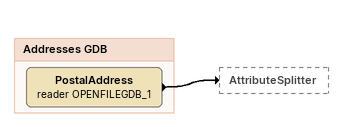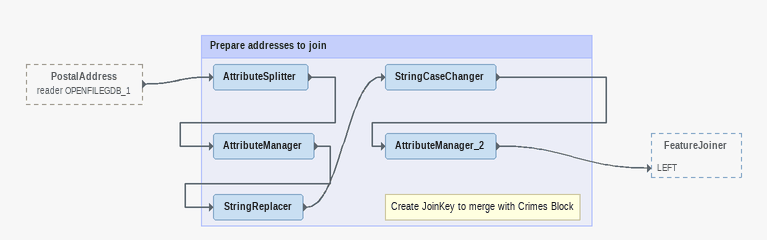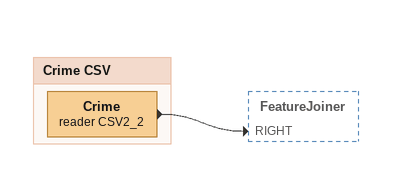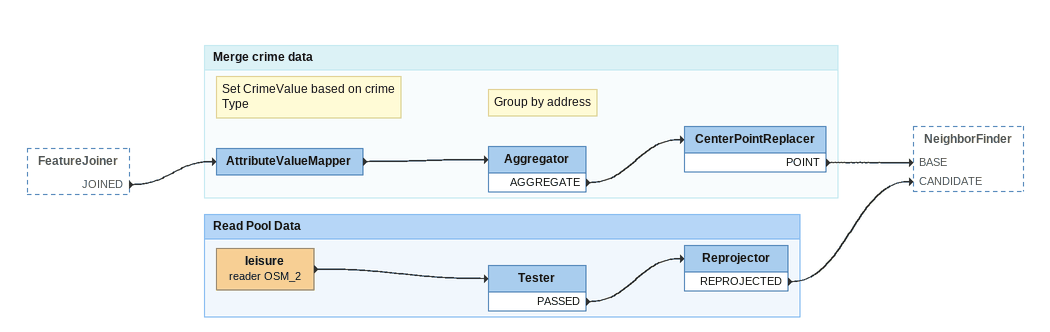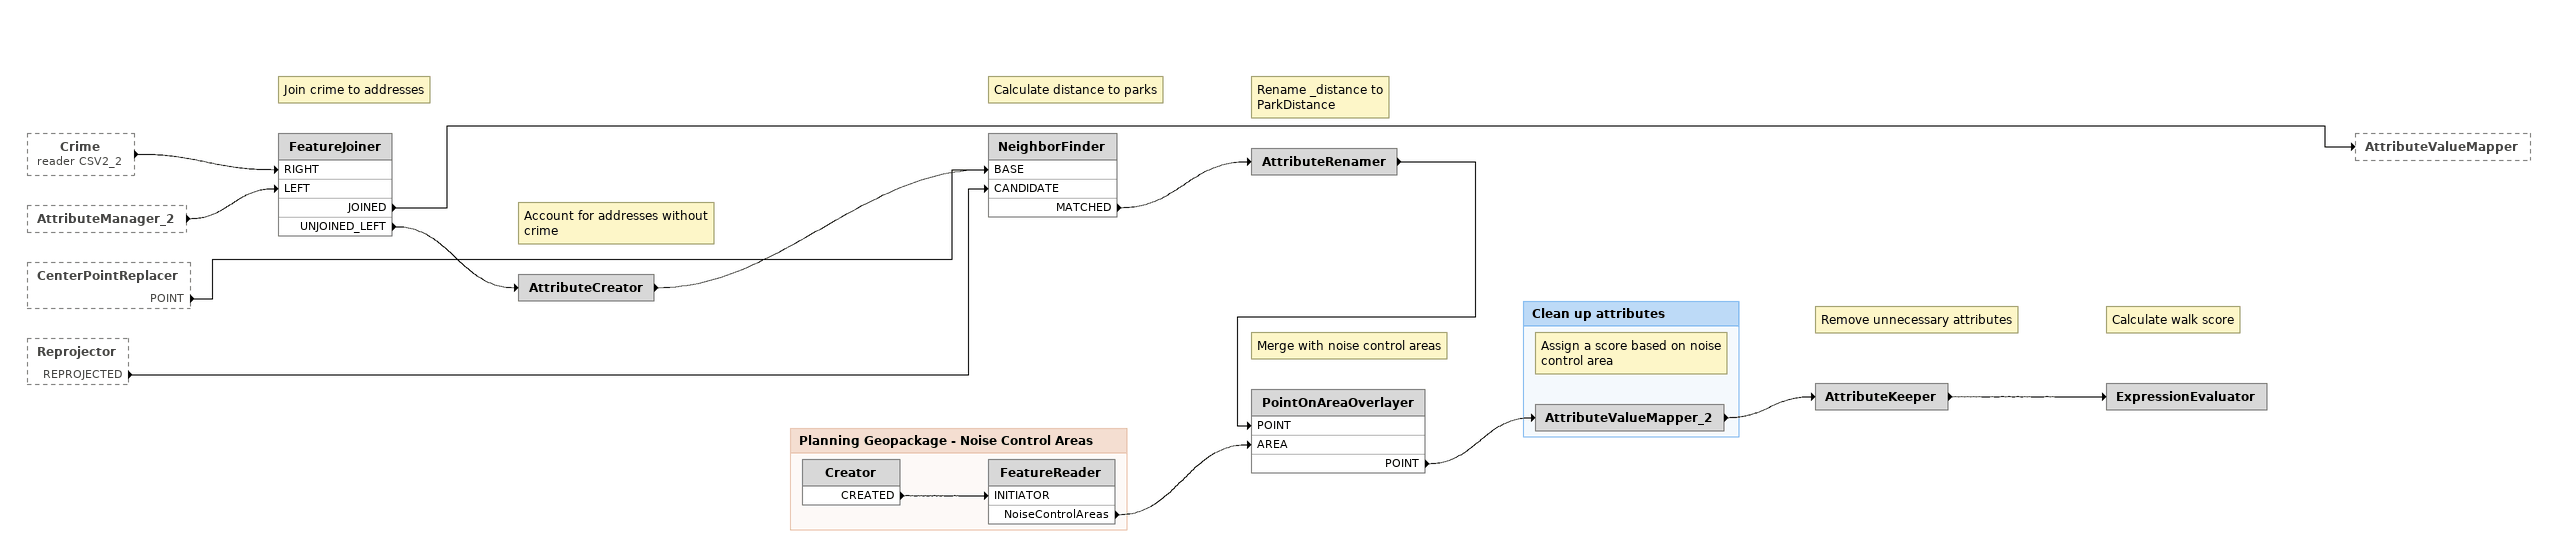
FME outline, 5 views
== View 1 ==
Bookmark: Addresses GDB
PostalAddress (reader OPENFILEGDB_1)
    -> AttributeSplitter

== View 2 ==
PostalAddress (reader OPENFILEGDB_1) [outside]
    -> AttributeSplitter

Bookmark: Prepare addresses to join
AttributeSplitter
    -> AttributeManager
AttributeManager
    -> StringReplacer
StringReplacer
    -> StringCaseChanger
StringCaseChanger
    -> AttributeManager_2
Note: Create JoinKey to merge with Crimes Block
AttributeManager_2
    -> FeatureJoiner [LEFT]

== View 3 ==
Bookmark: Crime CSV
Crime (reader CSV2_2)
    -> FeatureJoiner [RIGHT]

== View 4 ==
FeatureJoiner [outside]
    JOINED -> AttributeValueMapper

Bookmark: Merge crime data
Note: Set CrimeValue based on crime Type
AttributeValueMapper
    -> Aggregator
Note: Group by address
Aggregator
    AGGREGATE -> CenterPointReplacer
CenterPointReplacer
    POINT -> NeighborFinder [BASE]

Bookmark: Read Pool Data
leisure (reader OSM_2)
    -> Tester
Tester
    PASSED -> Reprojector
Reprojector
    REPROJECTED -> NeighborFinder [CANDIDATE]

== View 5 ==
Crime (reader CSV2_2) [outside]
    -> FeatureJoiner [RIGHT]
AttributeManager_2 [outside]
    -> FeatureJoiner [LEFT]
CenterPointReplacer [outside]
    POINT -> NeighborFinder [BASE]
Reprojector [outside]
    REPROJECTED -> NeighborFinder [CANDIDATE]
Note: Join crime to addresses
FeatureJoiner
    JOINED -> AttributeValueMapper
    UNJOINED_LEFT -> AttributeCreator
Note: Account for addresses without crime
AttributeCreator
    -> NeighborFinder [BASE]
Note: Calculate distance to parks
NeighborFinder
    MATCHED -> AttributeRenamer
Note: Rename _distance to ParkDistance
AttributeRenamer
    -> PointOnAreaOverlayer [POINT]
Note: Merge with noise control areas
PointOnAreaOverlayer
    POINT -> AttributeValueMapper_2
Note: Remove unnecessary attributes
AttributeKeeper
    -> ExpressionEvaluator
Note: Calculate walk score
ExpressionEvaluator

Bookmark: Planning Geopackage - Noise Control Areas
Creator
    CREATED -> FeatureReader [INITIATOR]
FeatureReader
    NoiseControlAreas -> PointOnAreaOverlayer [AREA]

Bookmark: Clean up attributes
Note: Assign a score based on noise control area
AttributeValueMapper_2
    -> AttributeKeeper
